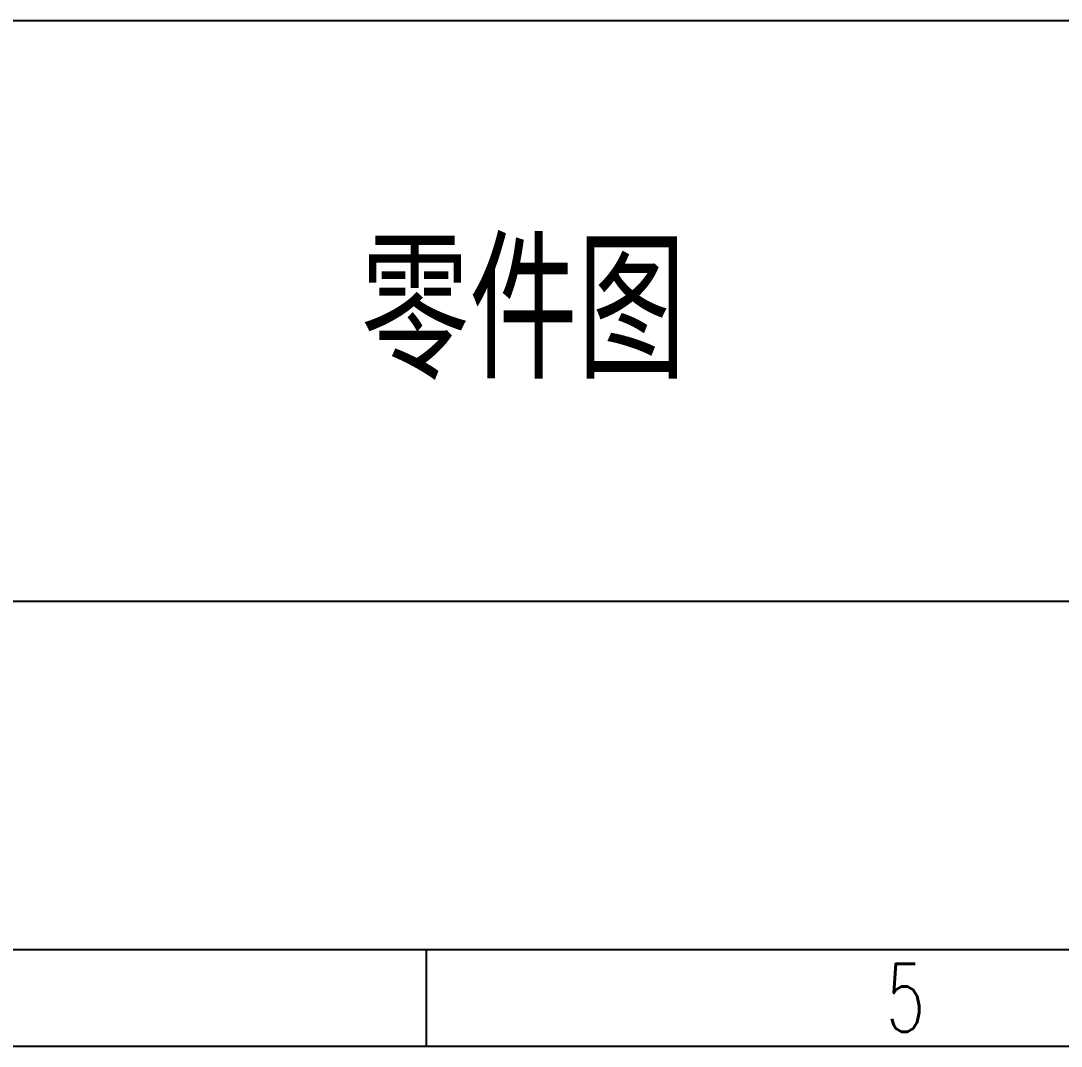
# Model space of a CAD drawing. Header units: millimetres. Extents: x 0 to 297, y 0 to 210.
# Drawn here: x 177 to 230.8, y 0 to 53 of the extents above; entities that cross this region are included whole.
import ezdxf
from ezdxf.enums import TextEntityAlignment as Align

# ---------------------------------------------------------------- set-up
doc = ezdxf.new("R2010")
doc.units = ezdxf.units.MM
doc.layers.add('PDM_Title', color=7, linetype='Continuous')
doc.styles.add('HZ', font='TXT.SHX', dxfattribs={"width": 0.667, "bigfont": 'HZTXT.SHX'})

# ---------------------------------------------------------------- blocks, each defined once
blk = doc.blocks.new('FitPDM_DWGFrame')
at = {"layer": 'PDM_Title', "color": 0}
for p, q in [((292, 53), (112, 53)), ((25, 5), (292, 5))]:
    blk.add_line(p, q, dxfattribs=at)
at = {"layer": 'PDM_Title', "color": 2}
for p, q in [((174, 23), (232, 23)), ((198, 0), (198, 5)), ((0, 0), (297, 0))]:
    blk.add_line(p, q, dxfattribs=at)
at = {"layer": 'PDM_Title', "color": 2, "style": 'HZ'}
for s, height, width, p in [('零件图', 7, 0.8, (203, 38)), ('5', 3.5, 0.667, (222.75, 2.5))]:
    blk.add_text(s, height=height, dxfattribs=dict(at, width=width)).set_placement(p, align=Align.MIDDLE_CENTER)

msp = doc.modelspace()

# ---------------------------------------------------------------- block references
at = {"layer": 'PDM_Title'}
msp.add_blockref('FitPDM_DWGFrame', (0, 0), dxfattribs=at)

doc.saveas('drawing.dxf')
